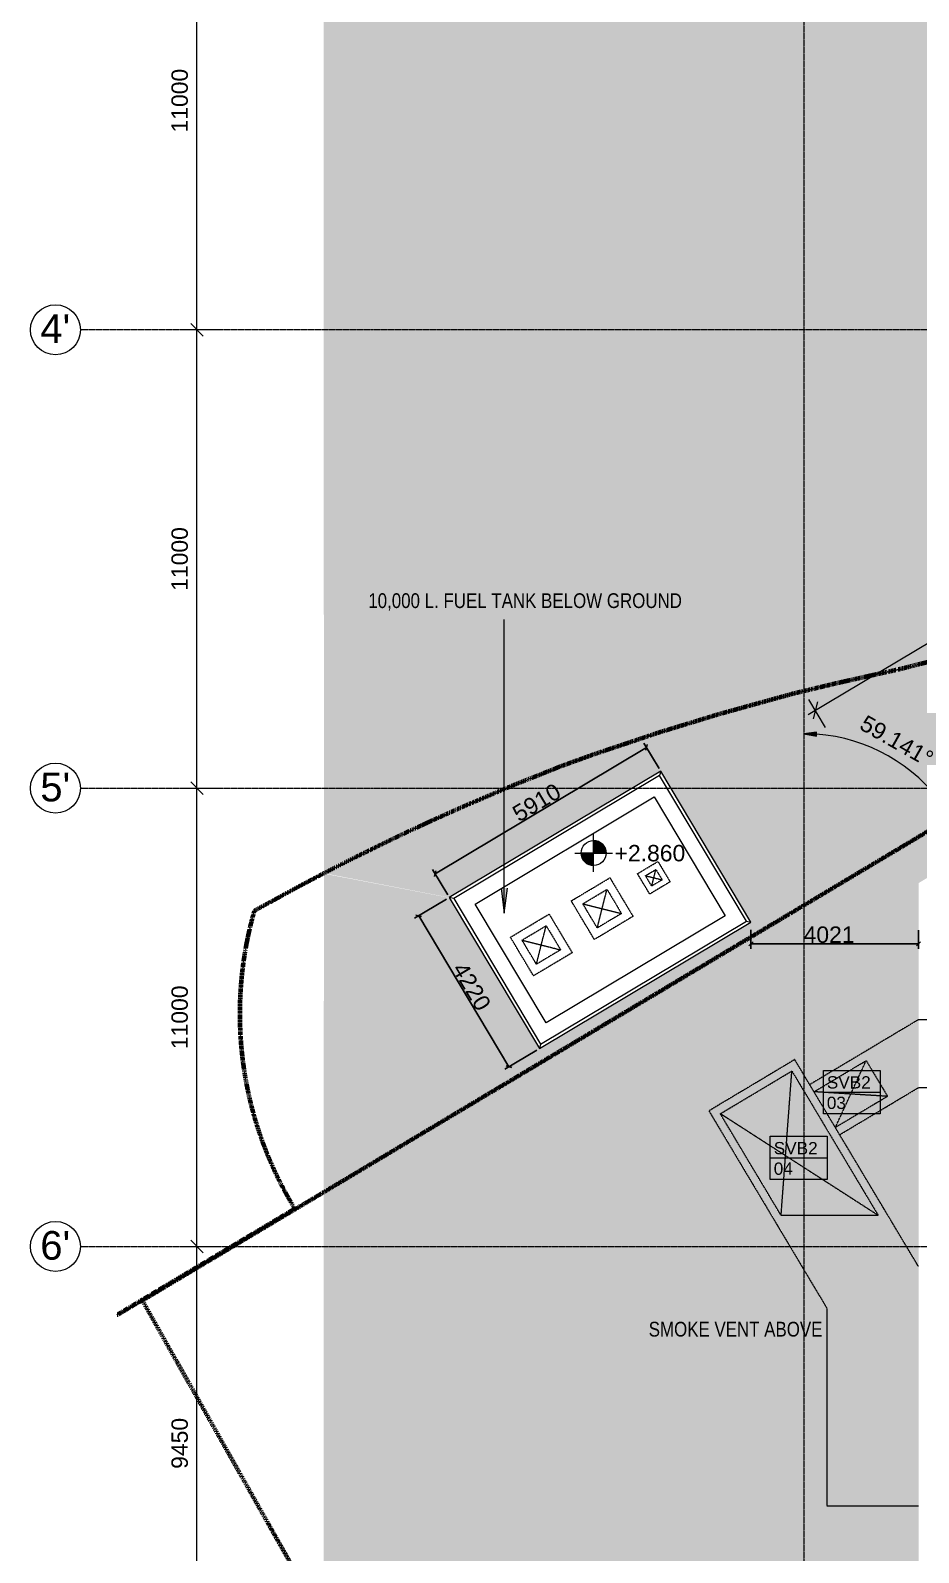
# Model space of a CAD drawing. Header units: millimetres. Extents: x -309924 to 219496, y -330797 to 211873.
# Drawn here: x -11708 to 9601, y 145110 to 181641 of the extents above; entities that cross this region are included whole.
import ezdxf

# ---------------------------------------------------------------- set-up
doc = ezdxf.new("R2010")
doc.units = ezdxf.units.MM
for name, pattern in [('Double dash', [24.5, 10, -3, 2, -3, 2, -4.5]), ('Double dash_2_', [42.8625, 15.875, -4.7625, 6.35, -4.7625, 6.35, -4.7625]), ('Grid Line', [21, 12, -3, 3, -3]), ('Overhead', [1.8, 1.2, -0.6])]:
    doc.linetypes.add(name, pattern=pattern)
for name, color, linetype, lineweight in [('0-1', 7, 'Continuous', 5), ('0-3', 7, 'Double dash_2_', 50), ('A-ANNO-DIMS', 7, 'Continuous', 9), ('A-ANNO-NOTE', 7, 'Continuous', 5), ('A-DETL', 102, 'Continuous', 5), ('A-DETL-3', 102, 'Overhead', 5), ('C-PROP-LINE', 7, 'Double dash', 70), ('C-PROP-LINE-1', 7, 'Double dash_2_', 50), ('G-ANNO-DIMS', 7, 'Continuous', 5), ('G-ANNO-TEXT', 7, 'Continuous', 5), ('OAP280_B', 4, 'Continuous', 25), ('S-GRID-1', 7, 'Grid Line', 5), ('S-GRID-IDEN', 7, 'Continuous', 5)]:
    doc.layers.add(name, color=color, linetype=linetype, lineweight=lineweight)
doc.layers.add('A-DETL-GENF-5', color=7, linetype='Continuous', lineweight=9, true_color=0x525252)
doc.styles.add('Arial', font='arial.ttf', dxfattribs={"height": 122.941617})
doc.styles.add('Arial Narrow', font='ARIALN.TTF', dxfattribs={"height": 353.981763})
doc.styles.add('Arial_1', font='arial.ttf', dxfattribs={"height": 393.413174})
doc.styles.add('Arial_10', font='arial.ttf', dxfattribs={"height": 295.05988})
doc.styles.add('Arial_4', font='arial.ttf', dxfattribs={"height": 688.473054})
doc.styles.add('Arial_9', font='arial.ttf', dxfattribs={"width": 0.8, "height": 393.413174})
doc.dimstyles.new('STR_mm_D2_5_Tick_14', dxfattribs={"dimscale": 304.8, "dimtxt": 125, "dimasz": 0.328084, "dimexe": 0.393701, "dimexo": 0.246063, "dimgap": 0.049213, "dimtad": 1, "dimdec": 0, "dimzin": 0, "dimdsep": 46, "dimtxsty": 'Arial_9', "dimblk1": 'OBLIQUE', "dimblk2": 'OBLIQUE', "dimsah": 1, "dimcen": 0.09, "dimadec": 1, "dimazin": 0, "dimtfac": 1, "dimtdec": 4, "dimtix": 1, "dimtmove": 0, "dimatfit": 3, "dimfxl": 1, "dimtvp": 1, "dimtolj": 1, "dimtzin": 0, "dimarcsym": 2})

# ---------------------------------------------------------------- blocks, each defined once
blk = doc.blocks.new('Family - ___-1112717-B2_F PLAN _2 OF 2_')
at = {"layer": 'C-PROP-LINE', "ltscale": 0.2}
for p, q in [((-243, 163471), (-1304, 163019)), ((-147, 163512), (-243, 163471)), ((-1304, 163019), (-2077, 162673)), ((-2077, 162673), (-2639, 162413)), ((-3047, 162219), (-3958, 161772)), ((-2639, 162413), (-3047, 162219)), ((-3958, 161772), (-4657, 161415)), ((-5032, 161218), (-5260, 161097)), ((-4657, 161415), (-5032, 161218)), ((-5260, 161097), (-6340, 160509))]:
    blk.add_line(p, q, dxfattribs=at)
at = {"layer": 'C-PROP-LINE', "ltscale": 0.5}
for p, q in [((-5367, 153361), (-9055, 151159)), ((-9055, 151159), (-9629, 150815))]:
    blk.add_line(p, q, dxfattribs=at)
at = {"layer": 'C-PROP-LINE', "ltscale": 0.3}
blk.add_lwpolyline([(75195, 204615), (56424, 190270), (27494, 172990), (24317, 171707), (22343, 170786), (20247, 169882), (19207, 169463), (18068, 169024), (15862, 168236), (13632, 167518), (11379, 166872), (9105, 166298)], dxfattribs=at)
at = {"layer": 'C-PROP-LINE', "ltscale": 0.25}
blk.add_lwpolyline([(9058, 166288), (7630, 165970), (6572, 165716), (4798, 165224), (3396, 164796), (1808, 164263), (1020, 163978), (-147, 163512)], dxfattribs=at)
at = {"layer": 'C-PROP-LINE', "ltscale": 0.5}
blk.add_arc((2263, 158040), 8950, 163.9894, 211.5186, dxfattribs=at)
blk = doc.blocks.new('Grid - 3mm-2917264-B2_F PLAN _2 OF 2_')
at = {"layer": 'S-GRID-IDEN'}
blk.add_circle((0, 0), 3, dxfattribs=at)
blk = doc.blocks.new('ARC_ANN_SV - SVB2-674244-B2_F PLAN _2 OF 2_')
at = {"layer": 'A-ANNO-NOTE'}
for p, q in [((-3.5, -2.6), (-3.5, 2.6)), ((-3.5, 2.6), (3.3, 2.6)), ((3.3, 2.6), (3.3, -2.6)), ((-3.5, 0), (3.3, 0)), ((3.3, -2.6), (-3.5, -2.6))]:
    blk.add_line(p, q, dxfattribs=at)
blk = doc.blocks.new('Family - ___-2785461-B2_F PLAN _2 OF 2_')
at = {"layer": 'C-PROP-LINE'}
for p, q in [((56581, 190357), (-244, 156403)), ((-244, 156403), (-9024, 151156)), ((-9024, 151156), (-244, 135589))]:
    blk.add_line(p, q, dxfattribs=at)
blk = doc.blocks.new('Family - ___-36030423-B2_F PLAN _2 OF 2_')
at = {"layer": 'C-PROP-LINE'}
for p, q in [((56581, 190357), (-244, 156403)), ((-244, 156403), (-9024, 151156)), ((-9024, 151156), (-244, 135589))]:
    blk.add_line(p, q, dxfattribs=at)
blk = doc.blocks.new('Family - ___-3197506-B2_F PLAN _2 OF 2_')
at = {"layer": 'C-PROP-LINE-1'}
for p, q in [((56581, 190357), (-244, 156403)), ((-244, 156403), (-9024, 151156)), ((-9024, 151156), (-9630, 150794))]:
    blk.add_line(p, q, dxfattribs=at)
blk = doc.blocks.new('Dims-B2-FPLAN_2OF2__dwg__Oblique-5772969-B2_F PLAN _2 OF 2_')
at = {"layer": 'A-ANNO-DIMS'}
blk.add_line((-0.5, -0.5), (0.5, 0.5), dxfattribs=at)
blk = doc.blocks.new('_Oblique')
at = {"color": 0, "linetype": 'ByBlock', "lineweight": -2}
blk.add_line((-0.5, -0.5), (0.5, 0.5), dxfattribs=at)
blk = doc.blocks.new('*D324')
at = {"layer": 'A-ANNO-DIMS', "color": 0, "lineweight": -2, "transparency": 16777216}
for p, q in [((3074, 164435), (-2000, 161403)), ((3377, 163927), (3012, 164538)), ((-1696, 160896), (-2061, 161506))]:
    blk.add_line(p, q, dxfattribs=at)
at = {"layer": 'Defpoints', "color": 0, "transparency": 16777216}
for p in [(3416, 163863), (-2000, 161403), (-1658, 160831)]:
    blk.add_point(p, dxfattribs=at)
at = {"layer": 'A-ANNO-DIMS', "color": 0, "lineweight": -2, "transparency": 16777216, "xscale": 99.99999999999999, "yscale": 99.99999999999999, "zscale": 99.99999999999999}
for p, rotation in [((3074, 164435), 30.85897464451677), ((-2000, 161403), 210.8589746445167)]:
    blk.add_blockref('_Oblique', p, dxfattribs=dict(at, rotation=rotation))
at = {"layer": 'A-ANNO-DIMS', "color": 0, "transparency": 16777216, "insert": (438, 163112), "char_height": 393.4, "attachment_point": 5, "rotation": 30.859, "style": 'Arial_1'}
blk.add_mtext('\\A1;5910', dxfattribs=at)
blk = doc.blocks.new('*D325')
at = {"layer": 'A-ANNO-DIMS', "color": 0, "lineweight": -2, "transparency": 16777216}
for p, q in [((-1722, 160793), (-2493, 160332)), ((-2390, 160394), (-226, 156771)), ((442, 157170), (-329, 156709))]:
    blk.add_line(p, q, dxfattribs=at)
at = {"layer": 'Defpoints', "color": 0, "transparency": 16777216}
for p in [(-1658, 160831), (507, 157209), (-226, 156771)]:
    blk.add_point(p, dxfattribs=at)
at = {"layer": 'A-ANNO-DIMS', "color": 0, "lineweight": -2, "transparency": 16777216, "xscale": 99.99999999999999, "yscale": 99.99999999999999, "zscale": 99.99999999999999}
for p, rotation in [((-2390, 160394), 120.8589746443038), ((-226, 156771), 300.8589746443038)]:
    blk.add_blockref('_Oblique', p, dxfattribs=dict(at, rotation=rotation))
at = {"layer": 'A-ANNO-DIMS', "color": 0, "transparency": 16777216, "insert": (-1122, 158693), "char_height": 393.4, "attachment_point": 5, "rotation": 300.859, "style": 'Arial_1'}
blk.add_mtext('\\A1;4220', dxfattribs=at)
blk = doc.blocks.new('*D326')
at = {"layer": 'A-ANNO-DIMS', "color": 0, "lineweight": -2, "transparency": 16777216}
for p, q in [((5580, 160057), (5580, 159601)), ((9601, 160049), (9601, 159601)), ((9601, 159721), (5580, 159721))]:
    blk.add_line(p, q, dxfattribs=at)
at = {"layer": 'Defpoints', "color": 0, "transparency": 16777216}
for p in [(5580, 160132), (9601, 160124), (5580, 159721)]:
    blk.add_point(p, dxfattribs=at)
at = {"layer": 'A-ANNO-DIMS', "color": 0, "lineweight": -2, "transparency": 16777216, "xscale": 99.99999999999999, "yscale": 99.99999999999999, "zscale": 99.99999999999999, "rotation": 180}
blk.add_blockref('_Oblique', (5580, 159721), dxfattribs=at)
at = {"layer": 'A-ANNO-DIMS', "color": 0, "lineweight": -2, "transparency": 16777216, "xscale": 99.99999999999999, "yscale": 99.99999999999999, "zscale": 99.99999999999999}
blk.add_blockref('_Oblique', (9601, 159721), dxfattribs=at)
at = {"layer": 'A-ANNO-DIMS', "color": 0, "transparency": 16777216, "insert": (7454, 159937), "char_height": 393.4, "attachment_point": 5, "style": 'Arial_1'}
blk.add_mtext('\\A1;4021', dxfattribs=at)
blk = doc.blocks.new('Spot Elevations - Spot Elevation - Exterior Filled-23614-B1_F PLAN _1 OF 2_')
at = {"layer": 'G-ANNO-DIMS'}
h = blk.add_hatch(color=256, dxfattribs=at)
edge = h.paths.add_edge_path(flags=0)
edge.add_arc((-2.24, 2.25), 1.5, 0, 90, ccw=False)
edge.add_line((-0.74, 2.25), (-2.24, 2.25))
edge.add_line((-2.24, 2.25), (-2.24, 3.75))
h = blk.add_hatch(color=256, dxfattribs=at)
edge = h.paths.add_edge_path(flags=0)
edge.add_arc((-2.24, 2.25), 1.5, 180, 270, ccw=False)
edge.add_line((-3.74, 2.25), (-2.24, 2.25))
edge.add_line((-2.24, 2.25), (-2.24, 0.75))
for p, q in [((-2.24, 0), (-2.24, 4.5)), ((-2.24, 3.75), (-2.24, 2.25)), ((-4.49, 2.25), (0.01, 2.25)), ((-2.24, 2.25), (-3.74, 2.25)), ((-2.24, 0.75), (-2.24, 2.25)), ((-2.24, 2.25), (-0.74, 2.25))]:
    blk.add_line(p, q, dxfattribs=at)
blk.add_circle((-2.24, 2.25), 1.5, dxfattribs=at)
for start, end in [(360, 90), (180, 270)]:
    blk.add_arc((-2.24, 2.25), 1.5, start, end, dxfattribs=at)
blk = doc.blocks.new('IP_STR_WALL_OIL_TANK - IP_STR_WALL_OIL_TANK-8360553-OIL TANK LAYOUT PLAN AT BOTTOM LEVEL')
at = {"layer": 'A-DETL'}
for p, q in [((3415, 163854), (-1659, 160823)), ((3388, 163749), (-1553, 160796)), ((3415, 163854), (3388, 163749)), ((5474, 160258), (3388, 163749)), ((5579, 160232), (3415, 163854)), ((-1042, 160667), (3259, 163237)), ((3259, 163237), (4962, 160387)), ((-1553, 160796), (-1659, 160823)), ((-1659, 160823), (506, 157200)), ((-1553, 160796), (532, 157306)), ((661, 157817), (-1042, 160667)), ((4962, 160387), (661, 157817)), ((506, 157200), (5579, 160232)), ((532, 157306), (5474, 160258)), ((5474, 160258), (5579, 160232)), ((532, 157306), (506, 157200))]:
    blk.add_line(p, q, dxfattribs=at)

msp = doc.modelspace()

# ---------------------------------------------------------------- hatches: boundary and pattern name
at = {"layer": 'A-ANNO-DIMS'}
msp.add_hatch(color=256, dxfattribs=at).paths.add_polyline_path([(7149.2, 164701.9), (7152.9, 164801.8), (6851.2, 164762.8)], flags=0)
at = {"layer": 'A-DETL-GENF-5'}
h = msp.add_hatch(dxfattribs=at)
h.set_pattern_fill('FP_5', color=256, style=0, pattern_type=2)
h.set_pattern_definition([(45, (0, 0), (1e-13, 1796.051), [1270, -1270]), (45, (-336.8, 336.8), (1e-13, 1796.051), [1270, -1270]), (45, (-673.5, 673.5), (1e-13, 1796.051), [1270, -1270]), (135, (-673.5, 898), (-1796.051, 1e-13), [1270, -1270]), (135, (-336.8, 1234.8), (-1796.051, 1e-13), [1270, -1270]), (135, (0, 1571.5), (-1796.051, 1e-13), [1270, -1270])])
h.paths.add_polyline_path([(9600.4, 129032.5), (9601.2, 161178.1), (78643.5, 202430.8), (123587.6, 202430.6), (123586.1, 139689.7), (115551, 129032.5), (116650, 129032.5), (123219.4, 137750.4), (124355.1, 137750.4), (124462.4, 151156.8), (124469, 204683.5), (-4678.3, 204683.5), (-4667.2, 161414.7), (-1657.7, 160831.2), (3415.6, 163862.5), (5580.2, 160240), (506.8, 157208.6), (-1654.1, 160825.1), (-4667.8, 161403.5), (-4678.3, 129032.5), (7685, 129032.5)])
at = {"layer": 'G-ANNO-TEXT'}
msp.add_hatch(color=256, dxfattribs=at).paths.add_polyline_path([(-338.5, 160457), (-259.5, 161057), (-417.5, 161057)], flags=0)

# ---------------------------------------------------------------- linework, layer by layer
at = {"layer": 'A-ANNO-DIMS'}
for p, q in [((6952.8, 165220.6), (76336.1, 206679.1)), ((-7713.3, 132806.2), (-7713.3, 202630.8)), ((7371.1, 164910.4), (6970.6, 165580.8)), ((7152.9, 164801.8), (6851.2, 164762.8)), ((6851.2, 164762.8), (7149.2, 164701.9)), ((7149.2, 164701.9), (7152.9, 164801.8))]:
    msp.add_line(p, q, dxfattribs=at)
at = {"layer": 'A-ANNO-DIMS', "flags": 128}
for points in [[(-7232.3, 174456), (-8013.3, 174456)], [(-8013.3, 163456), (-7232.3, 163456)], [(-8013.3, 152456), (-7232.3, 152456)]]:
    msp.add_lwpolyline(points, dxfattribs=at)
at = {"layer": 'A-ANNO-DIMS'}
msp.add_arc((6851.2, 160662.7), 4100, 35.05244, 85.80644, dxfattribs=at)
at = {"layer": 'A-DETL-3'}
for p, q in [((3198.8, 161106.1), (3299, 161503.8)), ((3050, 161355), (3447.7, 161254.9)), ((1892.2, 160101.2), (2125.5, 161026.9)), ((1546, 160680.6), (2471.7, 160447.4)), ((432.9, 159229.2), (666.1, 160154.9)), ((86.7, 159808.7), (1012.4, 159575.4)), ((9600.4, 157900.7), (6989.9, 156340.8)), ((9600.4, 157900.7), (10201.2, 157900.7)), ((6630.8, 156941.7), (4570.6, 155710.7)), ((9600.4, 151972), (6630.8, 156941.7)), ((7092.5, 156169.2), (8344.2, 156917.1)), ((7605.4, 155310.7), (8344.2, 156917.1)), ((8344.2, 156917.1), (8857.1, 156058.6)), ((4844.9, 155641.6), (6561.7, 156667.5)), ((6303.1, 153201.2), (6561.7, 156667.5)), ((6561.7, 156667.5), (8632.9, 153201.2)), ((8857.1, 156058.6), (7092.5, 156169.2)), ((8857.1, 156058.6), (7605.4, 155310.7)), ((7708, 155139), (9600.4, 156269.8)), ((9600.4, 156269.8), (10201.2, 156269.8)), ((4570.6, 155710.7), (7400.4, 150974.9)), ((6303.1, 153201.2), (4844.9, 155641.6)), ((8632.9, 153201.2), (4844.9, 155641.6)), ((8632.9, 153201.2), (6303.1, 153201.2)), ((7400.4, 150974.9), (7400.4, 146231.2)), ((7400.4, 146231.2), (9600.4, 146231.2))]:
    msp.add_line(p, q, dxfattribs=at)
for points in [[(2858, 161403.4), (3347.3, 161695.8), (3639.7, 161206.5), (3150.4, 160914.1)], [(3050, 161355), (3299, 161503.8), (3447.7, 161254.9), (3198.8, 161106.1)], [(1268.3, 160750.6), (2195.4, 161304.6), (2749.4, 160377.5), (1822.3, 159823.5)], [(1546, 160680.6), (2125.5, 161026.9), (2471.7, 160447.4), (1892.2, 160101.2)], [(-191, 159878.6), (736.1, 160432.6), (1290.1, 159505.5), (362.9, 158951.5)], [(86.7, 159808.7), (666.1, 160154.9), (1012.4, 159575.4), (432.9, 159229.2)]]:
    msp.add_lwpolyline(points, close=True, dxfattribs=at)
at = {"layer": 'G-ANNO-TEXT'}
for p, q in [((-338.5, 160457), (-338.5, 167501)), ((-417.5, 161057), (-338.5, 160457)), ((-338.5, 160457), (-259.5, 161057))]:
    msp.add_line(p, q, dxfattribs=at)
at = {"layer": 'S-GRID-1'}
for p, q in [((6851.5, 210596.3), (6851, 123917.3)), ((-10508.1, 174464.5), (128177.4, 174463.8)), ((-10508.1, 163456.2), (128177.4, 163455.5)), ((-10508.2, 152456.2), (128177.4, 152455.5))]:
    msp.add_line(p, q, dxfattribs=at)

# ---------------------------------------------------------------- block references
at = {"xscale": 300, "yscale": 300, "zscale": 300}
for p, rotation in [((-7713.3, 174456), 90), ((-7713.3, 174456), 270), ((7124.4, 165323.2), 210.859483755313), ((-7713.3, 163456), 90), ((-7713.3, 163456), 270), ((-7713.3, 152456), 270), ((-7713.3, 152456), 90)]:
    msp.add_blockref('Dims-B2-FPLAN_2OF2__dwg__Oblique-5772969-B2_F PLAN _2 OF 2_', p, dxfattribs=dict(at, rotation=rotation))
at = {"layer": '0-1', "rotation": 359.9997000009001}
for name in ['Family - ___-2785461-B2_F PLAN _2 OF 2_', 'Family - ___-36030423-B2_F PLAN _2 OF 2_']:
    msp.add_blockref(name, (0, 0), dxfattribs=at)
at = {"layer": '0-3', "rotation": 359.9997000009001}
msp.add_blockref('Family - ___-3197506-B2_F PLAN _2 OF 2_', (0, 0), dxfattribs=at)
at = {"layer": 'A-ANNO-NOTE', "xscale": 200, "yscale": 200, "zscale": 200}
for p in [(8018, 156160.9), (6744.2, 154581.8)]:
    msp.add_blockref('ARC_ANN_SV - SVB2-674244-B2_F PLAN _2 OF 2_', p, dxfattribs=at)
at = {"layer": 'C-PROP-LINE'}
msp.add_blockref('Family - ___-1112717-B2_F PLAN _2 OF 2_', (0, 0), dxfattribs=at)
at = {"layer": 'G-ANNO-DIMS', "xscale": 199.9999999999998, "yscale": 199.9999999999998, "zscale": 199.9999999999998}
msp.add_blockref('Spot Elevations - Spot Elevation - Exterior Filled-23614-B1_F PLAN _1 OF 2_', (2252, 161447.9), dxfattribs=at)
at = {"layer": 'OAP280_B'}
msp.add_blockref('IP_STR_WALL_OIL_TANK - IP_STR_WALL_OIL_TANK-8360553-OIL TANK LAYOUT PLAN AT BOTTOM LEVEL', (0.9, 8.3), dxfattribs=at)
at = {"layer": 'S-GRID-IDEN', "xscale": 199.9999999999998, "yscale": 199.9999999999998, "zscale": 199.9999999999998, "rotation": 269.9996999999992}
for p in [(-11108.1, 174456.2), (-11108.1, 163456.2), (-11108.2, 152456.2)]:
    msp.add_blockref('Grid - 3mm-2917264-B2_F PLAN _2 OF 2_', p, dxfattribs=at)

# ---------------------------------------------------------------- texts
at = {"layer": 'A-ANNO-DIMS', "char_height": 393.41, "attachment_point": 2, "line_spacing_factor": 0.938532, "style": 'Arial_1'}
for s, insert, width, rotation in [('11000', (-8326, 179956.1), 1824, 90), ('11000', (-8326, 168956), 1824, 90), ('59.141°', (9177, 164761.7), 2265.6, 330.42944), ('11000', (-8326, 157956), 1824, 90), ('9450', (-8326, 147731.1), 1459.2, 90)]:
    msp.add_mtext(s, dxfattribs=dict(at, insert=insert, width=width, rotation=rotation))
at = {"layer": 'A-ANNO-NOTE', "char_height": 295.06, "attachment_point": 1, "line_spacing_factor": 0.938532, "style": 'Arial_10'}
for s, insert, width in [('SVB2', (7400.1, 156542.5), 1256.4), ('03', (7400.1, 156050.8), 547.2), ('SVB2', (6126.3, 154963.4), 1256.4), ('04', (6126.3, 154471.8), 547.2)]:
    msp.add_mtext(s, dxfattribs=dict(at, insert=insert, width=width))
at = {"layer": 'G-ANNO-DIMS', "insert": (2307.3, 162093.1), "char_height": 393.41, "width": 2020.8, "attachment_point": 1, "line_spacing_factor": 0.938532, "style": 'Arial'}
msp.add_mtext('+2.860', dxfattribs=at)
at = {"layer": 'G-ANNO-TEXT', "char_height": 353.982, "attachment_point": 1, "line_spacing_factor": 0.968573, "style": 'Arial Narrow'}
for s, insert, width in [('10,000 L. FUEL TANK BELOW GROUND', (-3602.5, 168132.9), 7506.44), ('SMOKE VENT ABOVE', (3126.4, 150648.2), 4989.404)]:
    msp.add_mtext(s, dxfattribs=dict(at, insert=insert, width=width))
at = {"layer": 'S-GRID-IDEN', "char_height": 688.47, "width": 856.758, "attachment_point": 2, "line_spacing_factor": 0.938532, "style": 'Arial_4'}
for s, insert in [("4'", (-11113.2, 174827.3)), ("5'", (-11113.3, 163827.3)), ("6'", (-11113.3, 152827.3))]:
    msp.add_mtext(s, dxfattribs=dict(at, insert=insert))

# ---------------------------------------------------------------- dimensions: what is measured, and where the dimension line sits
at = {"layer": 'A-ANNO-DIMS'}
dim = msp.add_linear_dim(base=(-1999.7, 161403.4), p1=(3415.6, 163862.5), p2=(-1657.7, 160831.2), angle=30.85897, dimstyle='STR_mm_D2_5_Tick_14', override={"dimpost": '<>', "dimtxsty": 'Arial_1', "dimfxl": 5510}, dxfattribs=at)
dim.commit()
dim.dimension.update_dxf_attribs({"geometry": '*D324', "text_midpoint": (548.9, 162926.3), "dimtype": 160})
dim = msp.add_linear_dim(base=(-225.5, 156771), p1=(-1657.7, 160831.2), p2=(506.8, 157208.6), angle=120.85897, dimstyle='STR_mm_D2_5_Tick_14', override={"dimpost": '<>', "dimtxsty": 'Arial_1', "dimfxl": 5510}, dxfattribs=at)
dim.commit()
dim.dimension.update_dxf_attribs({"geometry": '*D325', "text_midpoint": (-1122.5, 158693)})
dim = msp.add_linear_dim(base=(5580.2, 159721.5), p1=(9601.3, 160124.1), p2=(5580.2, 160132.4), dimstyle='STR_mm_D2_5_Tick_14', override={"dimpost": '<>', "dimtxsty": 'Arial_1', "dimfxl": 5510}, dxfattribs=at)
dim.commit()
dim.dimension.update_dxf_attribs({"geometry": '*D326', "text_midpoint": (7453.6, 159721.5), "dimtype": 160})

doc.saveas('drawing.dxf')
